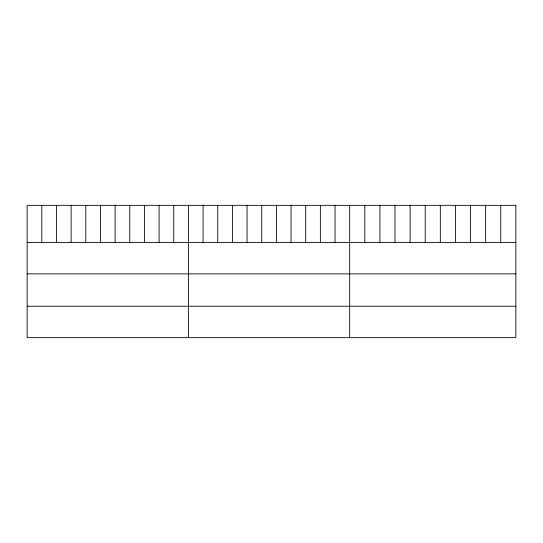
<?xml version="1.0" encoding="UTF-8"?>
<svg xmlns="http://www.w3.org/2000/svg" width="543" height="543" viewBox="0 0 543 543"><rect width="100%" height="100%" fill="white"/><g stroke="black" fill="none" stroke-linecap="round" stroke-linejoin="round"><path stroke-width="0.81" d="M27.15 242.422L515.85 242.422M27.15 273.855L515.85 273.855M27.15 306.232L515.85 306.232M500.748 205.335L500.748 242.422M485.639 205.335L485.639 242.422M470.537 205.335L470.537 242.422M455.428 205.335L455.428 242.422M440.325 205.335L440.325 242.422M425.217 205.335L425.217 242.422M410.114 205.335L410.114 242.422M395.005 205.335L395.005 242.422M379.903 205.335L379.903 242.422M364.794 205.335L364.794 242.422M349.692 205.335L349.692 337.665M335.031 205.335L335.031 242.422M320.37 205.335L320.37 242.422M305.709 205.335L305.709 242.422M291.048 205.335L291.048 242.422M276.387 205.335L276.387 242.422M261.726 205.335L261.726 242.422M247.065 205.335L247.065 242.422M232.404 205.335L232.404 242.422M217.743 205.335L217.743 242.422M203.082 205.335L203.082 242.422M188.421 205.335L188.421 337.665M173.76 205.335L173.76 242.422M159.099 205.335L159.099 242.422M144.438 205.335L144.438 242.422M129.777 205.335L129.777 242.422M115.116 205.335L115.116 242.422M100.455 205.335L100.455 242.422M85.794 205.335L85.794 242.422M71.133 205.335L71.133 242.422M56.472 205.335L56.472 242.422M41.811 205.335L41.811 242.422M515.85 205.335L27.15 205.335L27.15 337.665L515.85 337.665L515.85 205.335"/></g></svg>
